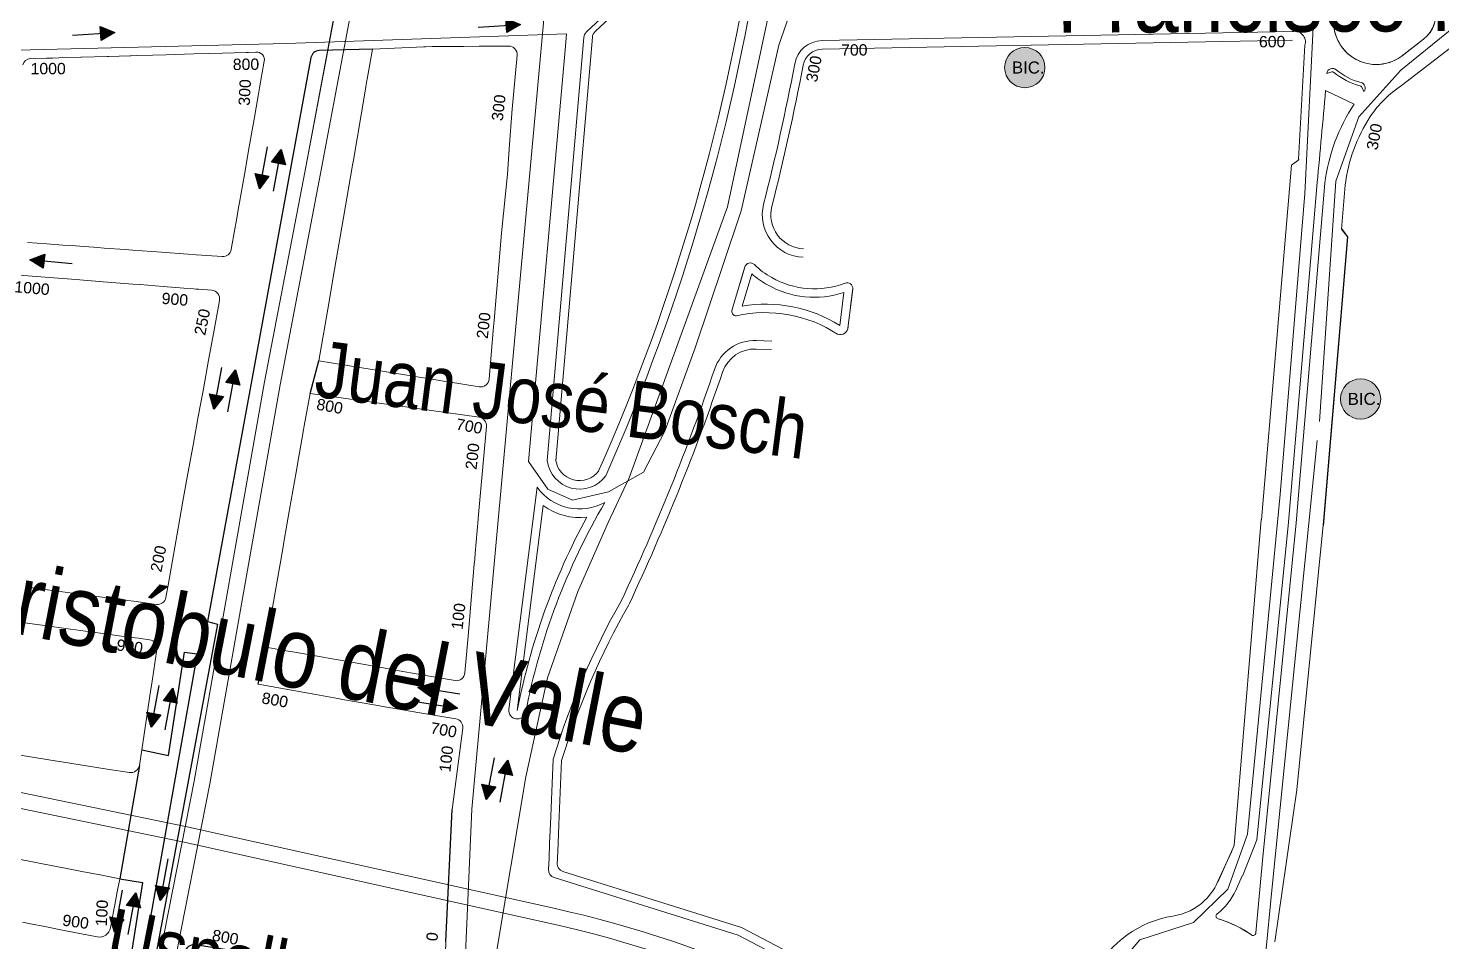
# Model space of a CAD drawing. Header units: millimetres. Extents: x 11558 to 23675, y 49449 to 61482.
# Drawn here: x 20279.5 to 20778.4, y 53412.8 to 53735.1 of the extents above; entities that cross this region are included whole.
import ezdxf

# ---------------------------------------------------------------- set-up
doc = ezdxf.new("R2010")
doc.units = ezdxf.units.MM
for name, color, linetype in [('0. plano base - nombres calles', 22, 'Continuous'), ('0. Plano Base - PLANO', 254, 'Continuous'), ('0. Plano base - sentido calles', 253, 'Continuous'), ('0. vias del tren', 252, 'VÍAS'), ('7. puesta en valor CC la lucila', 212, 'Continuous'), ('numeración', 7, 'Continuous')]:
    doc.layers.add(name, color=color, linetype=linetype)
doc.layers.add('Linea 29 IDA', color=7, linetype='Continuous', true_color=0xc7c700)
doc.layers.add('Linea 29 REGRESO', color=7, linetype='Continuous', true_color=0x004285)
doc.layers.add('Linea Bicentenario Original', color=7, linetype='Continuous', true_color=0x0000cc, transparency=0.5)
doc.layers.get('7. puesta en valor CC la lucila').off()
doc.styles.get("Standard").update_dxf_attribs({"font": 'arial.ttf'})
doc.linetypes.add('VÍAS', pattern='A,0.15,[130,ltypeshp.shx,S=0.25,R=0,X=0,Y=0],0.15', length=0.3)

# ---------------------------------------------------------------- blocks, each defined once
blk = doc.blocks.new('MANZANAS')
at = {"layer": '0. Plano Base - PLANO', "color": 0, "linetype": 'Continuous', "lineweight": 5}
for p, q in [((5640833.81, 6178419.02, 0.54), (5640819.62, 6178388.43, 0.54)), ((5640818.99, 6178406.55, 0.54), (5640814.74, 6178397.42, 0.54)), ((5640818.99, 6178406.55, 0), (5640814.97, 6178397.88, 0)), ((5640799.37, 6178348.64, 0.54), (5640782.8, 6178385.36, 0.54)), ((5640795.59, 6178381.38, 0.54), (5640794.24, 6178380.07, 0.54)), ((5640808.72, 6178380.51, 0.54), (5640807.32, 6178381.52, 0.54)), ((5640808.87, 6178380.51, 0.54), (5640808.72, 6178380.51, 0.54)), ((5640796.67, 6178374.52, 0.54), (5640807.84, 6178374.86, 0.54)), ((5640799.53, 6178348.63, 0.54), (5640798.15, 6178345.59, 0.54)), ((5640798.15, 6178345.59, 0.54), (5640846.42, 6178229.7, 0.54)), ((5640855.26, 6178233.31, 0.54), (5640809.02, 6178344.34, 0.54)), ((5640811.51, 6178345.38, 0.54), (5640857.76, 6178234.33, 0.54)), ((5640818.16, 6178348, 0.54), (5640824.13, 6178333.68, 0.54)), ((5640824.13, 6178333.68, 0.54), (5640827.33, 6178332.24, 0.54)), ((5640827.44, 6178332.35, 0.54), (5640824.24, 6178333.79, 0.54)), ((5640827.33, 6178332.24, 0.54), (5640866.61, 6178237.94, 0.54)), ((5640866.74, 6178237.99, 0.54), (5640827.44, 6178332.35, 0.54)), ((5640857.76, 6178234.33, 0.54), (5640902.17, 6178123.19, 0.54)), ((5640866.61, 6178237.94, 0.54), (5640901.42, 6178150.81, 0.54)), ((5640890.9, 6178123.23, 0), (5640846.28, 6178229.64, 0.54)), ((5640897.08, 6178128.64, 0.54), (5640855.26, 6178233.31, 0.54)), ((5640901.42, 6178150.81, 0.54), (5640919.25, 6178099.7, 0.54)), ((5640897.08, 6178128.64, 0.54), (5640898.48, 6178115, 0.54)), ((5640890.9, 6178123.23, 0), (5640891.64, 6178109.1, 0)), ((5640891.65, 6178108.75, 0.54), (5640891.01, 6178120.99, 0.54)), ((5640902.17, 6178123.19, 0.54), (5640911.86, 6178099.35, 0.54)), ((5640898.65, 6178109.09, 0.54), (5640898.34, 6178114.98, 0.54))]:
    blk.add_line(p, q, dxfattribs=at)
at = {"layer": '0. Plano Base - PLANO', "color": 0, "linetype": 'VÍAS', "lineweight": 5, "ltscale": 4}
for points in [[(5639680.81, 6180524.12), (5639783.34, 6180236.34), (5639844.87, 6180068.15), (5639892.99, 6179931.31), (5639970.55, 6179718.54), (5640012.4, 6179598.15), (5640038.53, 6179528.43), (5640070.38, 6179443.44), (5640105.27, 6179353.98), (5640144.14, 6179250.82), (5640190.13, 6179111.92), (5640244.32, 6178961.55), (5640284.62, 6178845.33), (5640304.02, 6178789.4), (5640342.62, 6178659.07), (5640375.23, 6178552.57), (5640410.32, 6178437.98), (5640438.99, 6178352.43), (5640472.05, 6178243.02), (5640490.07, 6178183.41), (5640511.79, 6178110.6), (5640554.7, 6177974.19), (5640598.99, 6177822.86), (5640632.34, 6177705.26)], [(5639686.05, 6180526.01), (5639788.58, 6180238.23), (5639850.11, 6180070.03), (5639898.23, 6179933.19), (5639975.79, 6179720.41), (5640017.63, 6179600.04), (5640043.74, 6179530.39), (5640075.58, 6179445.43), (5640110.46, 6179355.97), (5640149.39, 6179252.67), (5640195.39, 6179113.74), (5640249.57, 6178963.4), (5640289.88, 6178847.15), (5640309.32, 6178791.1), (5640347.95, 6178660.67), (5640380.56, 6178554.19), (5640415.62, 6178439.68), (5640444.29, 6178354.11), (5640477.38, 6178244.63), (5640495.4, 6178185.01), (5640517.11, 6178112.23), (5640560.03, 6177975.8), (5640604.34, 6177824.4), (5640637.7, 6177706.78)]]:
    blk.add_lwpolyline(points, dxfattribs=at)
for points in [[(5636187.35, 6177915.58), (5636597.71, 6177655.71), (5637082.9, 6177349.51), (5637260.69, 6177236.55), (5637469.91, 6177106.33), (5637568.57, 6177044.61, 0.034614), (5637741.4, 6176952.47, 0.057202), (5637908.5, 6176899.62, 0.054584), (5638210.28, 6176874.52), (5638295.35, 6176881.59), (5638407.44, 6176904.53, 0.047981), (5638488.86, 6176929.52, 0.010506), (5638595.52, 6176976.48, 0.012565), (5638696.14, 6177026.44), (5639417.85, 6177442.65), (5639836.41, 6177683.35), (5639884.84, 6177708.29), (5639984.42, 6177747.49), (5640326.85, 6177887.08), (5640450.61, 6177922.06), (5640560.84, 6177953.22), (5640689.4, 6177987.55, -0.106625), (5640859.12, 6177995.78, -0.026161), (5640986.62, 6177967.77, 0.135104)], [(5636190.29, 6177920.23), (5636600.65, 6177660.36), (5637085.84, 6177354.16), (5637263.62, 6177241.21), (5637472.82, 6177111), (5637571.49, 6177049.28, 0.034614), (5637743.65, 6176957.49, 0.057202), (5637909.55, 6176905.02, 0.054556), (5638209.99, 6176880.02), (5638294.57, 6176887.04), (5638406.34, 6176909.92, 0.047981), (5638486.75, 6176934.6, 0.010506), (5638593.2, 6176981.47, 0.012553), (5638693.49, 6177031.26), (5639415.11, 6177447.42), (5639833.78, 6177688.18), (5639882.57, 6177713.3), (5639982.37, 6177752.6), (5640325.06, 6177892.29), (5640449.11, 6177927.35), (5640559.38, 6177958.52), (5640687.98, 6177992.86, -0.106625), (5640860.02, 6178001.21, -0.026161), (5640988.08, 6177973.08, -0.026161)]]:
    blk.add_lwpolyline(points, format="xyb", dxfattribs=at)
at = {"layer": '0. Plano Base - PLANO', "color": 0, "linetype": 'Continuous', "lineweight": 5}
for points in [[(5640660.15, 6178237.28, -0.477735), (5640639.15, 6178247.45, 0.016079), (5640626.04, 6178296.54, -0.355307), (5640630.83, 6178308.22), (5640776.67, 6178387.56)], [(5640658.87, 6178239.99, -0.477735), (5640642.07, 6178248.13, 0.016079), (5640628.91, 6178297.41, -0.355307), (5640632.27, 6178305.58), (5640778.11, 6178384.93)], [(5640594.21, 6178333.47, -0.069201), (5640633.91, 6178136.69)], [(5640613.04, 6178132.03), (5640555.7, 6178270.46, -0.185499), (5640555.64, 6178272.61), (5640567.54, 6178306.15), (5640575.84, 6178333.08)], [(5640615.82, 6178133.18), (5640558.34, 6178271.92, -0.185499), (5640558.28, 6178274.07), (5640569.44, 6178305.52), (5640577.89, 6178332.95)], [(5640591.14, 6178333.16, -0.069449), (5640630.91, 6178136.51, -0.068143)], [(5640491.4, 6178232.34), (5640507.15, 6178241.41), (5640507.65, 6178241.7), (5640509.73, 6178242.89), (5640519.42, 6178248.02), (5640519.47, 6178248.05), (5640524.34, 6178250.63), (5640533.55, 6178255.5, -0.443511), (5640537.73, 6178253.98), (5640545.42, 6178235.14), (5640545.54, 6178234.84), (5640549.82, 6178224.94), (5640554.01, 6178215.24), (5640561.73, 6178195.79), (5640569.85, 6178176.27), (5640573.64, 6178167.17), (5640575, 6178163.91), (5640581.62, 6178148, -0.436586), (5640579.78, 6178144), (5640569.42, 6178140.58), (5640567.66, 6178140), (5640566.41, 6178139.59), (5640525.39, 6178126.06)], [(5640685.57, 6178222.81, -0.498931), (5640683.45, 6178218.77, 0.204871), (5640648.81, 6178208.06, -0.546579), (5640646.47, 6178209.4), (5640643.51, 6178224.77, -0.570132), (5640646.09, 6178227.05, 0.076546), (5640653.6, 6178225.85), (5640653.6, 6178225.85, 0.227146), (5640677.47, 6178236.02, -0.566295), (5640680.84, 6178235.4), (5640685.74, 6178222.36)], [(5640384.53, 6178170.56, -0.346827), (5640385.86, 6178173.76), (5640390.83, 6178176.53), (5640392.65, 6178177.54), (5640396.6, 6178179.74), (5640401.45, 6178182.43), (5640401.65, 6178182.54), (5640409.56, 6178186.95), (5640409.92, 6178187.15), (5640416.49, 6178190.8), (5640416.78, 6178190.96), (5640418.63, 6178191.99), (5640423.66, 6178194.79), (5640427.73, 6178197.05), (5640436.29, 6178201.81), (5640445.14, 6178206.73), (5640448.76, 6178208.72), (5640452.47, 6178210.76), (5640453.14, 6178211.13), (5640455.38, 6178212.51, -0.488826), (5640459.52, 6178210.97), (5640462.36, 6178201.96), (5640463.24, 6178199.18), (5640465.75, 6178191.22), (5640468.72, 6178181.8), (5640471.7, 6178172.34), (5640474.71, 6178162.77), (5640475.26, 6178161.05), (5640476.64, 6178156.66), (5640477.58, 6178153.67), (5640479.8, 6178146.62, -0.384809), (5640478.13, 6178142.97), (5640473.12, 6178140.81), (5640469.68, 6178139.33), (5640466.98, 6178138.16), (5640458.39, 6178134.46), (5640448.98, 6178130.41), (5640446.63, 6178129.4), (5640439.81, 6178126.46), (5640437.73, 6178125.56), (5640430.43, 6178122.42), (5640428.54, 6178121.6), (5640426.31, 6178120.64), (5640421.17, 6178118.43), (5640414.84, 6178115.7)], [(5640659.09, 6178100.19, 0.027851), (5640650.64, 6178187.76, -0.331935), (5640659.07, 6178203.6), (5640663.98, 6178205.92)], [(5640662.08, 6178100.31, 0.027851), (5640653.61, 6178188.22, -0.331935), (5640660.35, 6178200.89), (5640665.26, 6178203.2)], [(5640555.25, 6178027.75), (5640544.63, 6178061.31), (5640543.92, 6178063.58), (5640542.05, 6178069.47), (5640540.39, 6178074.71), (5640536.34, 6178087.53), (5640534.43, 6178093.55), (5640534.27, 6178094.08), (5640531.77, 6178101.95), (5640531.33, 6178103.33), (5640527.91, 6178114.38), (5640584.7, 6178134.47, -0.399542), (5640588.47, 6178132.78), (5640596.87, 6178112.37), (5640600.86, 6178102.67), (5640600.97, 6178102.42), (5640605.59, 6178091.3), (5640606.37, 6178089.41), (5640606.47, 6178089.17), (5640607.09, 6178087.69), (5640610.29, 6178079.97), (5640613.61, 6178071.99), (5640616.36, 6178065.37), (5640621.87, 6178052.1, -0.440688), (5640620, 6178048.08), (5640609.91, 6178044.91), (5640609.29, 6178044.72), (5640599.02, 6178041.5), (5640595.57, 6178040.41), (5640594.9, 6178040.2), (5640580.78, 6178035.77), (5640577.32, 6178034.68), (5640574.87, 6178033.91), (5640565.19, 6178030.87), (5640563.88, 6178030.46), (5640562.26, 6178029.95), (5640555.96, 6178027.97), (5640555.25, 6178027.75)], [(5640416.22, 6178103.54), (5640423.15, 6178106.48), (5640426.03, 6178107.7), (5640436.01, 6178111.94), (5640444.98, 6178115.74), (5640454.61, 6178119.82), (5640456.83, 6178120.77), (5640457, 6178120.84), (5640464.43, 6178123.99), (5640471.21, 6178126.86), (5640474.34, 6178128.19), (5640474.39, 6178128.21), (5640475.26, 6178128.58), (5640475.99, 6178128.89), (5640480.32, 6178130.73, -0.444451), (5640484.36, 6178128.85), (5640484.61, 6178128.03), (5640487.69, 6178118.04), (5640490.7, 6178108.29), (5640493.71, 6178098.53), (5640496.29, 6178090.16), (5640496.64, 6178089.02), (5640499.67, 6178079.2), (5640502.67, 6178069.45), (5640505.59, 6178059.98), (5640508.47, 6178050.72), (5640513.39, 6178035.11), (5640514.6, 6178031.25), (5640515.92, 6178027.07, -0.402292), (5640514.07, 6178023.35), (5640507.3, 6178020.91), (5640503.63, 6178019.59), (5640498.39, 6178017.7), (5640487.63, 6178013.83), (5640477.59, 6178010.21), (5640471.04, 6178007.85)], [(5640614.23, 6178121.96), (5640641.56, 6178047.8, 0.96753), (5640647.25, 6178049.69, -0.084985), (5640637.98, 6178128.27, -0.084985)], [(5640619.16, 6178117.25), (5640644.37, 6178048.84, -0.076841), (5640634.7, 6178120.75, 0.076841)], [(5640871.13, 6178012.63), (5640869.93, 6178012.8), (5640847.65, 6178015.08), (5640836.62, 6178016.81), (5640825.25, 6178017.72), (5640818.85, 6178018.03), (5640813.38, 6178018.59), (5640812.93, 6178014.21), (5640750.15, 6178014.43), (5640683.08, 6178002.52, -0.339422), (5640680.05, 6178004.09), (5640678.35, 6178007.74), (5640676.09, 6178012.56), (5640673.26, 6178018.61), (5640663.51, 6178039.46)], [(5640871.54, 6178015.6), (5640870.29, 6178015.77), (5640848.04, 6178018.05), (5640836.97, 6178019.79), (5640825.44, 6178020.72), (5640819.08, 6178021.02), (5640810.7, 6178021.88), (5640810.22, 6178017.22), (5640749.89, 6178017.43), (5640684.82, 6178005.88, -0.339422), (5640681.79, 6178007.45), (5640681.07, 6178009.01), (5640678.81, 6178013.83), (5640675.98, 6178019.88), (5640666.39, 6178040.38)], [(5640558.91, 6178014.93), (5640578.65, 6178021.04), (5640586.26, 6178023.4), (5640588.49, 6178024.09), (5640598.5, 6178027.22), (5640602.95, 6178028.65), (5640608.36, 6178030.38), (5640614.17, 6178032.27), (5640615.55, 6178032.72), (5640626.42, 6178036.24, -0.403481), (5640630.17, 6178034.42), (5640640.07, 6178007.3)], [(5640472.47, 6177994.89), (5640481.76, 6177998.23), (5640491.27, 6178001.64), (5640501.22, 6178005.22), (5640508.36, 6178007.78), (5640510.79, 6178008.66), (5640514.04, 6178009.83), (5640517.69, 6178011.14, -0.418522), (5640521.54, 6178009.29), (5640524.18, 6178001.59), (5640525.71, 6177997.12), (5640526.13, 6177995.9), (5640531.35, 6177980.68), (5640534.95, 6177970.16, -0.415792), (5640533.07, 6177966.34), (5640525.5, 6177963.79), (5640515.57, 6177960.49), (5640505.62, 6177957.19), (5640495.27, 6177953.75)], [(5640512.38, 6177921.18), (5640516.02, 6177922.26), (5640520.59, 6177923.61), (5640526, 6177925.21), (5640529.02, 6177926.1), (5640534.19, 6177927.63), (5640541.06, 6177929.66), (5640547.23, 6177931.49), (5640548.6, 6177926.96), (5640550.16, 6177921.83), (5640550.26, 6177921.5), (5640552.34, 6177914.62, -0.416435), (5640549.65, 6177909.62), (5640538.27, 6177906.27), (5640534.82, 6177905.25), (5640533.24, 6177904.79), (5640531.57, 6177904.29), (5640526.67, 6177902.85), (5640523.84, 6177902.01)]]:
    blk.add_lwpolyline(points, format="xyb", dxfattribs=at)
for points in [[(5640682.98, 6178229.72), (5640680.76, 6178235.61)], [(5640525.39, 6178126.06), (5640518.89, 6178146.36), (5640516.25, 6178154.63), (5640509.98, 6178174.22), (5640504.05, 6178192.77), (5640503.49, 6178194.51), (5640496.17, 6178217.4), (5640495.46, 6178219.61), (5640494.78, 6178221.72), (5640494.64, 6178222.16), (5640491.4, 6178232.34)], [(5640644.64, 6178218.91), (5640643.43, 6178225.18)], [(5640659.61, 6177964.85), (5640663.18, 6177957.38)]]:
    blk.add_lwpolyline(points, dxfattribs=at)
at = {"layer": '0. Plano Base - PLANO', "color": 0}
blk.add_lwpolyline([(5640491.4, 6178232.34), (5640474.95, 6178223.25, 0.354108), (5640473.53, 6178219.76), (5640532.86, 6178026.31), (5640536.51, 6178027.09), (5640574.26, 6177902.51), (5640579.05, 6177886.54), (5640576.24, 6177882.74), (5640586.36, 6177850.5), (5640599.72, 6177857.45), (5640579.71, 6177919.34, -0.408456), (5640581.59, 6177923.1), (5640593.81, 6177927.32)], format="xyb", dxfattribs=at)
at = {"layer": '0. Plano Base - PLANO', "color": 0, "linetype": 'Continuous', "lineweight": 5}
blk.add_lwpolyline([(5640682.73, 6178221.85, 0.184779), (5640649.01, 6178212.07), (5640646.77, 6178223.73, 0.061113), (5640653.53, 6178222.85, 0.21363), (5640678.6, 6178232.83)], format="xyb", close=True, dxfattribs=at)
at = {"layer": '0. Plano Base - PLANO', "color": 0}
for points in [[(5640527.91, 6178114.38), (5640525.39, 6178126.06)], [(5640558.91, 6178014.93), (5640555.25, 6178027.75)], [(5640533.15, 6177975.42), (5640542.39, 6177978.02), (5640530.68, 6178012.99), (5640534.88, 6178014.51)], [(5640534.88, 6178014.51), (5640570.57, 6177900.8)], [(5640659.61, 6177964.85), (5640640.07, 6178007.3)], [(5640534.95, 6177970.16), (5640547.23, 6177931.49)], [(5640547.23, 6177931.49), (5640554.97, 6177933.99), (5640566.71, 6177898.85), (5640570.57, 6177900.8)]]:
    blk.add_lwpolyline(points, dxfattribs=at)
at = {"layer": '0. Plano Base - PLANO', "color": 0, "linetype": 'Continuous', "lineweight": 5}
for centre, radius, start, end in [((5640801.36, 6178404.19, 0), 15, 107.9149, 335.1185), ((5640808.99, 6178411.18, 0.54), 11.02, 335.1583, 113.2415), ((5640809.01, 6178411.18, 0), 11, 335.1172, 109.9568), ((5640801.36, 6178404.19, 0.54), 15, 114.9138, 333.1492), ((5640779.1, 6178384.68, 0.07), 3.77, 10.4285, 129.9884), ((5640853.36, 6178369.51, 0.54), 38.68, 150.7154, 173.9076), ((5640796.12, 6178380.77, 0.54), 2, 77.3801, 200.627), ((5640796.12, 6178380.77, 0.54), 0.8, 90.2432, 130.967), ((5640801.31, 6178404.59, 0.54), 23.6, 257.2716, 283.2147), ((5640801.36, 6178404.19, 0.54), 22, 257.3801, 283.327), ((5640806.89, 6178380.84, 0.54), 2, 350.676, 103.327), ((5640806.89, 6178380.78, 0.54), 0.854, 60.2635, 102.4931), ((5661859.77, 6186971.54, 0.54), 22750.01, 202.203106, 202.285227), ((5640871.87, 6178367.86, 0.54), 64.41, 173.7577, 200.4249), ((5640871.87, 6178367.86, 0.54), 57.26, 174.2296, 200.2923), ((5640622.56, 6178138.48), 11.49, 214.1327, 351.0686), ((5640622.56, 6178138.48), 8.49, 214.1327, 351.0686), ((5640622.56, 6178138.48), 18.49, 243.2447, 326.5064), ((5640622.56, 6178138.48), 21.49, 260.9202, 304.4236), ((5640871.08, 6178107.85, 0.54), 20.6, 341.4376, 2.516), ((5640876.66, 6178108.31, 0), 22, 335.0502, 3.0046), ((5640939.46, 6178090.07), 280.56, 177.9329, 190.3928), ((5640939.46, 6178090.07), 277.56, 177.9329, 190.3133), ((5640871.11, 6178107.81, 0.54), 20.56, 305.653, 341.5031), ((5640897.51, 6178098.61, 0), 1, 155.0502, 281.6829), ((5640910.94, 6178098.98, 0.54), 0.991, 262.4128, 21.779), ((5640910.97, 6178098.98, 0), 1, 261.4916, 21.7922), ((5640905.29, 6178061.01), 37.4, 81.4895, 101.6829), ((5640905.36, 6178057.11, 0.54), 41.25, 82.4128, 99.7547), ((5640905.29, 6178061.01, 0.54), 37.4, 126.4033, 180.4983)]:
    blk.add_arc(centre, radius, start, end, dxfattribs=at)
blk = doc.blocks.new('bic. original ida')
at = {"layer": 'Linea Bicentenario Original', "lineweight": 211, "true_color": 0xededed, "transparency": 33554674}
h = blk.add_hatch(color=7, dxfattribs=at)
h.dxf.hatch_style = 1
edge = h.paths.add_edge_path()
edge.add_arc((0, 0), 7.11, 0, 360)
at = {"layer": 'Linea Bicentenario Original', "color": 165, "lineweight": 9, "true_color": 0x5e67af}
blk.add_circle((0, 0), 7.11, dxfattribs=at)
at = {"layer": 'Linea Bicentenario Original', "color": 165, "lineweight": 15, "true_color": 0x5e67af, "insert": (-4.55, 2.15), "char_height": 4.25, "attachment_point": 1}
blk.add_mtext_dynamic_manual_height_columns('BIC.', width=16.4579, gutter_width=12.5, heights=[0], dxfattribs=at)
blk = doc.blocks.new('bic. original vuelta')
at = {"layer": 'Linea Bicentenario Original', "lineweight": 211, "true_color": 0xededed, "transparency": 33554674}
h = blk.add_hatch(color=7, dxfattribs=at)
h.dxf.hatch_style = 1
edge = h.paths.add_edge_path()
edge.add_arc((0, 0), 7.11, 0, 360)
at = {"layer": 'Linea Bicentenario Original', "color": 14, "lineweight": 15, "true_color": 0x8c0d0d}
blk.add_circle((0, 0), 7.11, dxfattribs=at)
at = {"layer": 'Linea Bicentenario Original', "color": 14, "lineweight": 15, "true_color": 0x8c0d0d, "insert": (-4.55, 2.15), "char_height": 4.25, "attachment_point": 1}
blk.add_mtext_dynamic_manual_height_columns('BIC.', width=16.4579, gutter_width=12.5, heights=[0], dxfattribs=at)

msp = doc.modelspace()

# ---------------------------------------------------------------- hatches: boundary and pattern name
at = {"layer": '0. Plano base - sentido calles', "linetype": 'Continuous', "lineweight": 25, "ltscale": 2, "true_color": 0x1a1a1a}
h = msp.add_hatch(color=250, dxfattribs=at)
h.dxf.hatch_style = 1
h.paths.add_polyline_path([(20310.08, 53733.59), (20304.93, 53735.76), (20305.09, 53733.27)])
h.paths.add_polyline_path([(20310.08, 53733.59), (20305.09, 53733.27), (20305.25, 53730.78)])
h = msp.add_hatch(color=250, dxfattribs=at)
h.dxf.hatch_style = 1
h.paths.add_polyline_path([(20453.2, 53736.43), (20448.05, 53738.6), (20448.21, 53736.1)])
h.paths.add_polyline_path([(20453.2, 53736.43), (20448.21, 53736.1), (20448.38, 53733.61)])
h = msp.add_hatch(color=250, dxfattribs=at)
h.dxf.hatch_style = 1
h.paths.add_polyline_path([(20368.73, 53692.33), (20365.37, 53687.86), (20367.82, 53687.41)])
h.paths.add_polyline_path([(20368.73, 53692.33), (20367.82, 53687.41), (20370.28, 53686.96)])
h = msp.add_hatch(color=250, dxfattribs=at)
h.dxf.hatch_style = 1
h.paths.add_polyline_path([(20361.1, 53678.48), (20364.46, 53682.94), (20362, 53683.4)])
h.paths.add_polyline_path([(20361.1, 53678.48), (20362, 53683.4), (20359.54, 53683.85)])
h = msp.add_hatch(color=250, dxfattribs=at)
h.dxf.hatch_style = 1
h.paths.add_polyline_path([(20280.09, 53653.41), (20284.82, 53650.44), (20285.07, 53652.93)])
h.paths.add_polyline_path([(20280.09, 53653.41), (20285.07, 53652.93), (20285.31, 53655.42)])
h = msp.add_hatch(color=250, dxfattribs=at)
h.dxf.hatch_style = 1
h.paths.add_polyline_path([(20352.63, 53614.54), (20349.26, 53610.07), (20351.72, 53609.62)])
h.paths.add_polyline_path([(20352.63, 53614.54), (20351.72, 53609.62), (20354.18, 53609.17)])
h = msp.add_hatch(color=250, dxfattribs=at)
h.dxf.hatch_style = 1
h.paths.add_polyline_path([(20344.99, 53600.69), (20348.36, 53605.16), (20345.9, 53605.61)])
h.paths.add_polyline_path([(20344.99, 53600.69), (20345.9, 53605.61), (20343.44, 53606.06)])
h = msp.add_hatch(color=250, dxfattribs=at)
h.dxf.hatch_style = 1
h.paths.add_polyline_path([(20330.57, 53502.26), (20327.21, 53497.8), (20329.67, 53497.35)])
h.paths.add_polyline_path([(20330.57, 53502.26), (20329.67, 53497.35), (20332.12, 53496.89)])
h = msp.add_hatch(color=250, dxfattribs=at)
h.dxf.hatch_style = 1
h.paths.add_polyline_path([(20417.01, 53502.5), (20421.54, 53499.23), (20421.94, 53501.69)])
h.paths.add_polyline_path([(20417.01, 53502.5), (20421.94, 53501.69), (20422.35, 53504.16)])
h = msp.add_hatch(color=250, dxfattribs=at)
h.dxf.hatch_style = 1
h.paths.add_polyline_path([(20431.01, 53495.15), (20426.47, 53498.42), (20426.07, 53495.95)])
h.paths.add_polyline_path([(20431.01, 53495.15), (20426.07, 53495.95), (20425.67, 53493.48)])
h = msp.add_hatch(color=250, dxfattribs=at)
h.dxf.hatch_style = 1
h.paths.add_polyline_path([(20322.94, 53488.42), (20326.3, 53492.88), (20323.84, 53493.33)])
h.paths.add_polyline_path([(20322.94, 53488.42), (20323.84, 53493.33), (20321.38, 53493.79)])
h = msp.add_hatch(color=250, dxfattribs=at)
h.dxf.hatch_style = 1
h.paths.add_polyline_path([(20448.81, 53476.81), (20445.44, 53472.34), (20447.9, 53471.89)])
h.paths.add_polyline_path([(20448.81, 53476.81), (20447.9, 53471.89), (20450.36, 53471.44)])
h = msp.add_hatch(color=250, dxfattribs=at)
h.dxf.hatch_style = 1
h.paths.add_polyline_path([(20441.17, 53462.96), (20444.54, 53467.42), (20442.08, 53467.88)])
h.paths.add_polyline_path([(20441.17, 53462.96), (20442.08, 53467.88), (20439.62, 53468.33)])
h = msp.add_hatch(color=250, dxfattribs=at)
h.dxf.hatch_style = 1
h.paths.add_polyline_path([(20326.01, 53427.25), (20329.38, 53431.72), (20326.92, 53432.17)])
h.paths.add_polyline_path([(20326.01, 53427.25), (20326.92, 53432.17), (20324.46, 53432.62)])
h = msp.add_hatch(color=250, dxfattribs=at)
h.dxf.hatch_style = 1
h.paths.add_polyline_path([(20317.52, 53430.04), (20314.16, 53425.57), (20316.62, 53425.12)])
h.paths.add_polyline_path([(20317.52, 53430.04), (20316.62, 53425.12), (20319.08, 53424.67)])
h = msp.add_hatch(color=250, dxfattribs=at)
h.dxf.hatch_style = 1
h.paths.add_polyline_path([(20309.89, 53416.19), (20313.25, 53420.66), (20310.79, 53421.11)])
h.paths.add_polyline_path([(20309.89, 53416.19), (20310.79, 53421.11), (20308.34, 53421.56)])
at = {"layer": 'Linea Bicentenario Original', "lineweight": 15, "true_color": 0x8c0d0d}
h = msp.add_hatch(dxfattribs=at)
h.set_pattern_fill('AR-HBONE', color=14)
h.set_pattern_definition([(45, (5786.62, 412.86), (1e-14, 143.6841), [304.8, -101.6]), (135, (5858.46, 484.7), (1e-14, 143.6841), [304.8, -101.6])])
h.paths.add_polyline_path([(20627.46, 53722.65, 1), (20635.83, 53722.65, 1)])
h.paths.add_polyline_path([(20628.08, 53720.01), (20636.13, 53720.01), (20636.13, 53725.16), (20628.08, 53725.16)], flags=9)

# ---------------------------------------------------------------- linework, layer by layer
at = {"layer": '0. Plano base - sentido calles', "color": 250, "linetype": 'Continuous', "lineweight": 25, "ltscale": 2, "true_color": 0x1a1a1a}
for points in [[(20295.11, 53732.62), (20310.08, 53733.59), (20305.25, 53730.78), (20304.93, 53735.76), (20310.08, 53733.59)], [(20438.24, 53735.45), (20453.2, 53736.43), (20448.38, 53733.61), (20448.05, 53738.6), (20453.2, 53736.43)], [(20363.81, 53693.23), (20361.1, 53678.48), (20359.54, 53683.85), (20364.46, 53682.94), (20361.1, 53678.48)], [(20366.02, 53677.57), (20368.73, 53692.33), (20370.28, 53686.96), (20365.37, 53687.86), (20368.73, 53692.33)], [(20295.02, 53651.95), (20280.09, 53653.41), (20285.31, 53655.42), (20284.82, 53650.44), (20280.09, 53653.41)], [(20347.71, 53615.44), (20344.99, 53600.69), (20343.44, 53606.06), (20348.36, 53605.16), (20344.99, 53600.69)], [(20349.91, 53599.79), (20352.63, 53614.54), (20354.18, 53609.17), (20349.26, 53610.07), (20352.63, 53614.54)], [(20325.65, 53503.17), (20322.94, 53488.42), (20321.38, 53493.79), (20326.3, 53492.88), (20322.94, 53488.42)], [(20327.86, 53487.51), (20330.57, 53502.26), (20332.12, 53496.89), (20327.21, 53497.8), (20330.57, 53502.26)], [(20431.81, 53500.08), (20417.01, 53502.5), (20422.35, 53504.16), (20421.54, 53499.23), (20417.01, 53502.5)], [(20416.2, 53497.57), (20431.01, 53495.15), (20425.67, 53493.48), (20426.47, 53498.42), (20431.01, 53495.15)], [(20443.89, 53477.71), (20441.17, 53462.96), (20439.62, 53468.33), (20444.54, 53467.42), (20441.17, 53462.96)], [(20446.09, 53462.05), (20448.81, 53476.81), (20450.36, 53471.44), (20445.44, 53472.34), (20448.81, 53476.81)], [(20328.73, 53442.01), (20326.01, 53427.25), (20324.46, 53432.62), (20329.38, 53431.72), (20326.01, 53427.25)], [(20312.6, 53430.94), (20309.89, 53416.19), (20308.34, 53421.56), (20313.25, 53420.66), (20309.89, 53416.19)], [(20314.81, 53415.29), (20317.52, 53430.04), (20319.08, 53424.67), (20314.16, 53425.57), (20317.52, 53430.04)]]:
    msp.add_lwpolyline(points, dxfattribs=at)
at = {"layer": '0. vias del tren', "color": 252, "lineweight": 13, "ltscale": 5}
for points in [[(20738.23, 56135.11), (20696.54, 55832.46), (20673.6, 55654.85), (20653.21, 55511.24), (20623.94, 55286.67), (20605.58, 55160.55), (20596.62, 55086.64), (20585.7, 54996.53), (20575.42, 54901.06), (20562.35, 54791.59), (20539.12, 54647.13), (20517.89, 54488.71), (20500.07, 54367), (20491.5, 54308.43), (20465.66, 54174.98), (20445.5, 54065.43), (20423.81, 53947.58), (20409.81, 53858.44), (20388.71, 53746.11), (20377.21, 53684.91), (20362.92, 53610.29), (20338.11, 53469.45), (20307.65, 53314.74), (20283.02, 53195.01)], [(20743.75, 56134.37), (20702.05, 55831.73), (20679.11, 55654.11), (20658.72, 55510.49), (20629.45, 55285.91), (20611.09, 55159.81), (20602.15, 55085.97), (20591.23, 54995.89), (20580.95, 54900.43), (20567.86, 54790.82), (20544.63, 54646.32), (20523.4, 54487.94), (20505.58, 54366.2), (20496.98, 54307.5), (20471.13, 54173.94), (20450.98, 54064.43), (20429.3, 53946.64), (20415.29, 53857.49), (20394.18, 53745.09), (20382.68, 53683.87), (20368.39, 53609.28), (20343.58, 53468.43), (20313.1, 53313.64), (20288.47, 53193.89)]]:
    msp.add_lwpolyline(points, dxfattribs=at)
at = {"layer": '0. vias del tren', "color": 252, "lineweight": 13, "ltscale": 2}
for points in [[(16440.33, 55433.7), (16684.66, 55013.9), (16974.05, 54518.5), (17079.73, 54336.31), (17205.34, 54124.31), (17264.44, 54024.05, 0.034614), (17374.9, 53863.23, 0.057202), (17497.92, 53740.19, 0.054556), (17753, 53579.49), (17831.29, 53546.72), (17941.03, 53515.5, 0.047981), (18023.76, 53500.33, 0.010506), (18139.83, 53492.84, 0.012553), (18251.78, 53490.79), (19083.99, 53527.39), (19566.52, 53548.02), (19621.39, 53547.82), (19728.07, 53536.67), (20096.57, 53502.64), (20222.82, 53476.57), (20335.04, 53453.39), (20464.99, 53424.58, -0.106625), (20621.5, 53352.67, -0.026161), (20722.17, 53268.66, -0.026161)], [(16435.57, 55430.93), (16679.91, 55011.13), (16969.3, 54515.73), (17074.98, 54333.52), (17200.61, 54121.51), (17259.7, 54021.26, 0.034614), (17370.59, 53859.81, 0.057202), (17494.5, 53735.88, 0.054584), (17750.73, 53574.47), (17829.47, 53541.52), (17939.52, 53510.21, 0.047981), (18023.3, 53494.85, 0.010506), (18139.59, 53487.34, 0.012565), (18251.92, 53485.29), (19084.23, 53521.9), (19566.63, 53542.52), (19621.1, 53542.32), (19727.53, 53531.2), (20095.76, 53497.2), (20221.71, 53471.18), (20333.89, 53448.01), (20463.8, 53419.21, -0.106625), (20618.2, 53348.27, -0.026161), (20718.43, 53264.63, 0.135104)]]:
    msp.add_lwpolyline(points, format="xyb", dxfattribs=at)
at = {"layer": 'Linea 29 IDA', "lineweight": 15}
msp.add_lwpolyline([(21019.98, 56597.26), (20869.64, 56593.55), (20799.67, 56162.85), (20767.05, 55916.18), (20754.35, 55824.42), (20730.16, 55668.86), (20693.21, 55453.62), (20665.68, 55270.22), (20635.65, 55038.02), (20603.52, 54811.51), (20579.12, 54649.56), (20554.5, 54486.06), (20510.44, 54207.18), (20483.1, 53975.77), (20436.04, 53459.58), (20433.08, 53392.34), (20431.06, 53381.34), (20424.24, 53211.15)], dxfattribs=at)
at = {"layer": 'Linea 29 REGRESO', "lineweight": 15}
msp.add_lwpolyline([(20433.02, 53215.23), (20437.53, 53366.17), (20444.4, 53407), (20455.15, 53470.9), (20462.74, 53505.85), (20473.48, 53536.38), (20484.23, 53560.68), (20491.53, 53576.43), (20526.32, 53672.05), (20554.29, 53803.16), (20556.95, 53891.91), (20552.17, 53959.67), (20540.86, 53997.27), (20519.15, 54051.74), (20512.31, 54074.39), (20530.64, 54200.17), (20548.58, 54323.46), (20565.33, 54450.35), (20583.9, 54572.04), (20596.68, 54664.53), (20615.85, 54788.05), (20635.63, 54924.9)], dxfattribs=at)
at = {"layer": 'Linea Bicentenario Original', "color": 14, "lineweight": 15, "true_color": 0x8c0d0d}
for points in [[(20547.97, 53739.21), (20544.41, 53729.18), (20538.02, 53701.1), (20531.11, 53670.71), (20524.61, 53651.42), (20514.83, 53622.38), (20504.2, 53592.94), (20496.69, 53578.52), (20484.27, 53571.57), (20471.62, 53568.62), (20462.86, 53572.52), (20456.05, 53582.17), (20469.13, 53728.82), (20469.52, 53733.14), (20370.59, 53729.68), (20246.89, 53726.66), (20122.75, 53723.64), (20037.05, 53723.43), (19917.24, 53725.16)], [(20734.36, 53589.61), (20718.39, 53430.93), (20716.16, 53407.86), (20722.65, 53391.63), (20720.72, 53371.29), (20707.73, 53357.01), (20689, 53349.93), (20668.04, 53359.23), (20656.53, 53379.04), (20658.65, 53397.92), (20671.82, 53413.4), (20690.78, 53419.49), (20702.86, 53431.32), (20709.76, 53450.75), (20721.29, 53570.62), (20730.02, 53676.8), (20733.26, 53740.12)]]:
    msp.add_lwpolyline(points, dxfattribs=at)
at = {"layer": 'Linea Bicentenario Original', "color": 165, "lineweight": 15, "true_color": 0x5e67af}
msp.add_lwpolyline([(20735.2, 53596.37), (20740.97, 53681.15), (20749.1, 53703.86), (20763.87, 53720.35), (20781.95, 53734.94)], dxfattribs=at)

# ---------------------------------------------------------------- block references
at = {"layer": '0. Plano Base - PLANO', "color": 28, "lineweight": 5, "true_color": 0x0d0d0d, "rotation": 332.5463477508169}
msp.add_blockref('MANZANAS', (-7833237.48, -2828296.13), dxfattribs=at)
at = {"layer": '7. puesta en valor CC la lucila', "color": 250, "lineweight": 30, "rotation": 332.5463477508169}
msp.add_blockref('MANZANAS', (-7833237.48, -2828296.13), dxfattribs=at)
at = {"layer": 'Linea Bicentenario Original', "lineweight": 15}
for name, p in [('bic. original vuelta', (20631.21, 53721.24)), ('bic. original ida', (20749.71, 53604.3))]:
    msp.add_blockref(name, p, dxfattribs=at)

# ---------------------------------------------------------------- texts
at = {"layer": '0. plano base - nombres calles', "color": 250, "lineweight": 15, "true_color": 0x1a1a1a, "attachment_point": 1}
for s, insert, char_height, rotation in [('{\\fArial Narrow|b0|i0|c0|p34;Francisco N. de Laprida}', (20642.42, 53758.53), 25, 0.2493), ('\\pi-60,l80,t80;{\\fArial Narrow|b0|i0|c0|p34;Juan José Bosch}', (20362.71, 53627.59), 20, 352.7018), ('{\\fArial Narrow|b0|i0|c0|p34;Aristóbulo del Valle}', (20259.32, 53550.02), 25, 348.9789), ('\\pt100;{\\fArial Narrow|b0|i0|c0|p34;Uspallata}', (20309.88, 53424.74), 20, 348.9789)]:
    msp.add_mtext_dynamic_manual_height_columns(s, width=329.255, gutter_width=12.5, heights=[0], dxfattribs=dict(at, insert=insert, char_height=char_height, rotation=rotation))
at = {"layer": 'numeración', "color": 251, "true_color": 0x606162, "char_height": 4, "attachment_point": 1}
for s, insert, rotation in [('600', (20713.83, 53732.37), 0.3256), ('300', (20553.91, 53716.6), 78.9975), ('700', (20566.36, 53729.44), 0.3256), ('800', (20351.67, 53724.38), 0.3256), ('300', (20353.67, 53707.91), 87.2117), ('300', (20442.98, 53702.67), 83.3043), ('300', (20751.72, 53692.65), 79.3292), ('1000', (20274.83, 53645.96), 355.1199), ('900', (20326.78, 53641.86), 355.4455), ('250', (20338.01, 53627.28), 78.5532), ('200', (20437.68, 53625.84), 83.3043), ('800', (20381.66, 53604.51), 350.0012), ('700', (20430.93, 53597.47), 350.0012), ('200', (20433.72, 53579.66), 83.3043), ('200', (20322.54, 53543.75), 78.5532), ('100', (20428.79, 53523.19), 83.3043), ('900', (20310.99, 53519.57), 352.3442), ('800', (20362.33, 53500.87), 350.0012), ('700', (20421.89, 53490.28), 350.0012), ('100', (20424.49, 53472.86), 83.3043), ('100', (20303.23, 53418.33), 87.2117), ('900', (20291.89, 53422.43), 352.3442), ('800', (20344.83, 53417.15), 350.0012), ('0', (20419.88, 53413.24), 83.3043)]:
    msp.add_mtext_dynamic_manual_height_columns(s, width=16.0314, gutter_width=12.5, heights=[0], dxfattribs=dict(at, insert=insert, rotation=rotation))
at = {"layer": 'numeración', "color": 251, "true_color": 0x606162, "insert": (20280.32, 53722.88), "char_height": 4, "attachment_point": 1}
msp.add_mtext_dynamic_manual_height_columns('1000', width=16.0314, gutter_width=12.5, heights=[0], dxfattribs=at)

doc.saveas('drawing.dxf')
